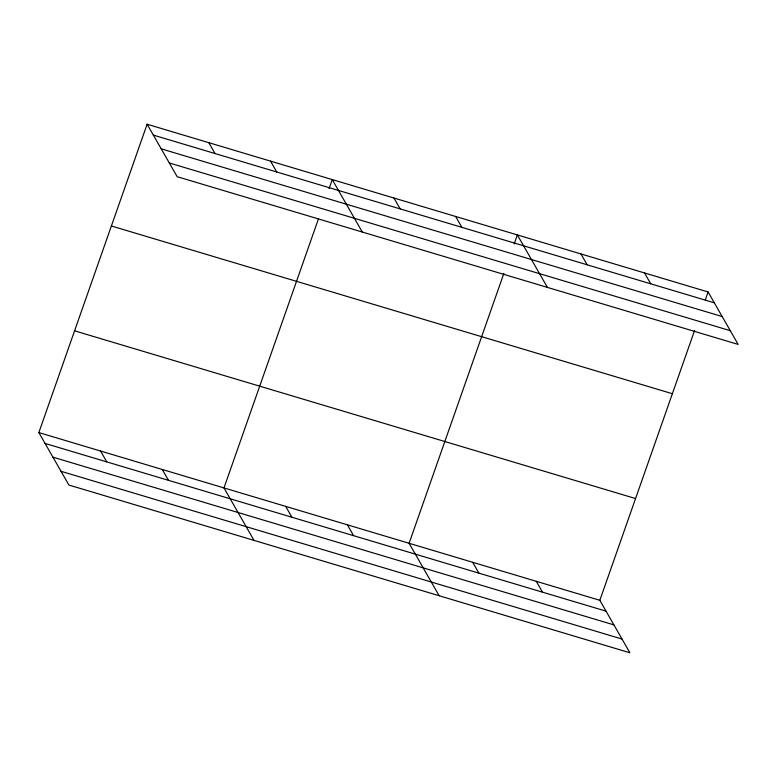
<?xml version="1.0" encoding="UTF-8"?>
<svg xmlns="http://www.w3.org/2000/svg" width="777" height="777" viewBox="0 0 777 777"><rect width="100%" height="100%" fill="white"/><g stroke="black" fill="none" stroke-linecap="round" stroke-linejoin="round"><path stroke-width="1.17" d="M38.85 432.575L599.834 600.31L629.885 652.767L68.9 485.042L38.85 432.575L147.115 124.233L708.1 291.958L738.15 344.425L177.166 176.69L147.115 124.233M318.347 219.153L223.98 487.927L254.021 540.384M329.069 188.626L332.245 179.584L362.286 232.041M503.875 273.378L409.1 543.278L439.151 595.736M514.189 243.978L517.365 234.936L547.416 287.393M599.834 600.31L694.609 330.4M705.322 299.873L708.1 291.958M153.341 135.091L714.325 302.826M161.198 148.825L722.183 316.55M169.299 162.966L730.293 330.701M111.393 225.981L672.377 393.716M74.582 330.817L635.567 498.552M45.076 443.434L606.06 611.169M52.933 457.167L613.917 624.893M61.033 471.309L622.018 639.044M644.521 272.95L650.747 283.819M580.943 253.943L587.169 264.802M455.662 216.482L461.878 227.35M393.949 198.038L400.174 208.896M536.256 581.293L542.482 592.161M270.532 161.13L276.758 171.999M472.678 562.286L478.904 573.154M208.828 142.686L215.044 153.545M347.397 524.825L353.613 535.693M285.683 506.381L291.909 517.239M162.267 469.473L168.492 480.341M100.563 451.029L106.779 461.888"/></g></svg>
